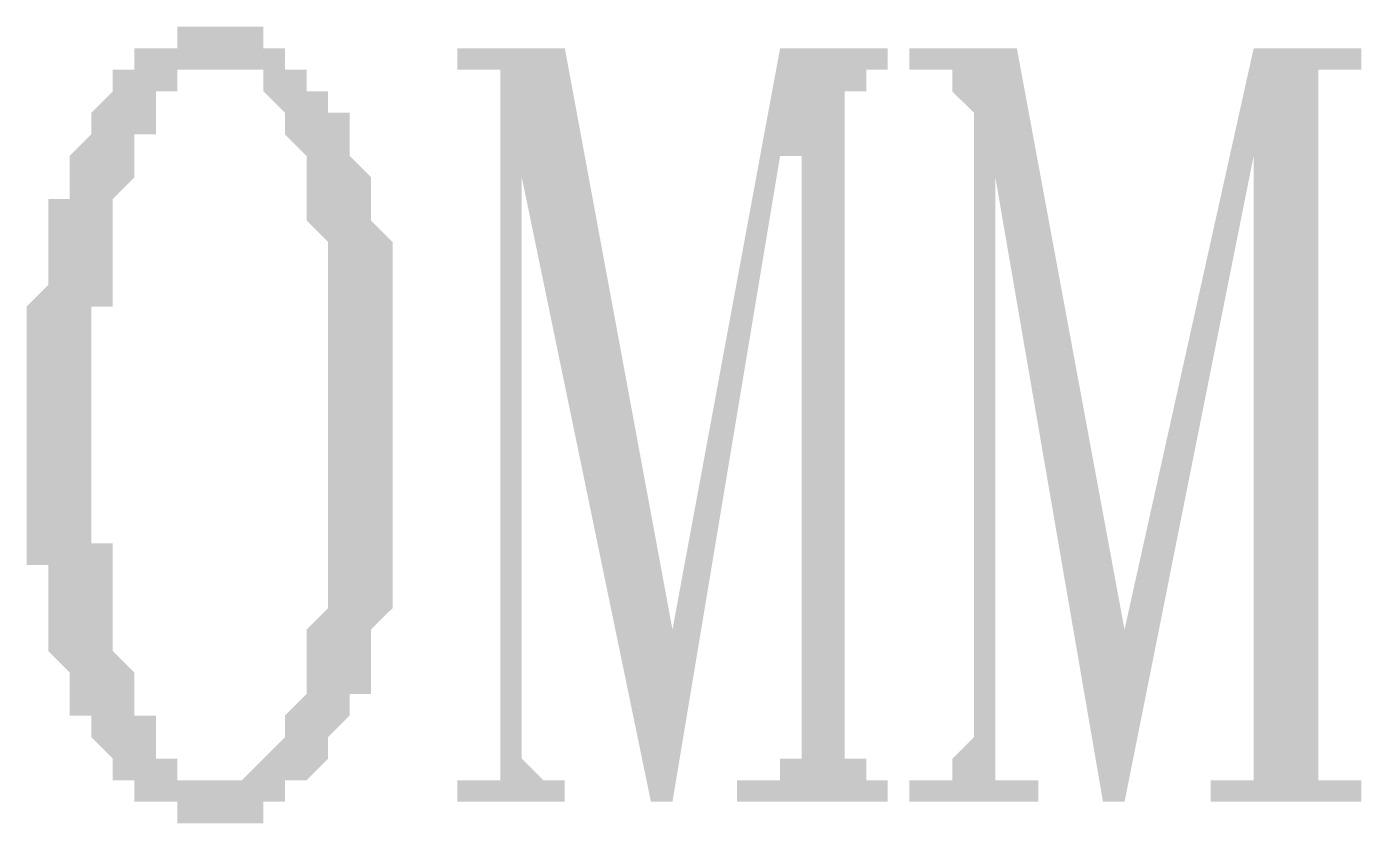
# Model space of a CAD drawing. Header units: inches. Extents: x 11 to 286, y 6 to 196.
# Drawn here: x 181.878 to 184.503, y 86.628 to 88.194 of the extents above; entities that cross this region are included whole.
import ezdxf

# ---------------------------------------------------------------- set-up
doc = ezdxf.new("R2010")
doc.units = ezdxf.units.IN
doc.header["$MEASUREMENT"] = 0
doc.layers.add('PDF_实体填充', color=7, linetype='Continuous', true_color=0xffffff)

msp = doc.modelspace()

# ---------------------------------------------------------------- hatches: boundary and pattern name
at = {"layer": 'PDF_实体填充', "transparency": 33554559}
h = msp.add_hatch(color=7, dxfattribs=at)
h.paths.add_polyline_path([(182.2591, 88.1098), (182.2168, 88.1098), (182.2168, 88.1098), (182.2168, 88.1098), (182.1744, 88.1098), (182.1744, 88.1098), (182.1744, 88.0674), (182.1744, 88.0674), (182.1321, 88.0674), (182.1321, 88.0251), (182.1321, 88.0251), (182.1321, 87.9828), (182.0898, 87.9828), (182.0898, 87.9404), (182.0898, 87.9404), (182.0898, 87.8981), (182.0898, 87.8981), (182.0898, 87.8981), (182.0474, 87.8558), (182.0474, 87.8558), (182.0474, 87.8134), (182.0474, 87.8134), (182.0474, 87.7711), (182.0474, 87.7711), (182.0474, 87.7288), (182.0474, 87.7288), (182.0474, 87.6864), (182.0474, 87.6864), (182.0474, 87.6441), (182.0051, 87.6441), (182.0051, 87.6018), (182.0051, 87.5594), (182.0051, 87.5594), (182.0051, 87.5171), (182.0051, 87.5171), (182.0051, 87.4748), (182.0051, 87.4324), (182.0051, 87.4324), (182.0051, 87.4324), (182.0051, 87.3901), (182.0051, 87.3478), (182.0051, 87.3478), (182.0051, 87.3054), (182.0051, 87.2631), (182.0051, 87.2631), (182.0051, 87.2208), (182.0051, 87.2208), (182.0051, 87.1784), (182.0474, 87.1784), (182.0474, 87.1361), (182.0474, 87.0938), (182.0474, 87.0938), (182.0474, 87.0514), (182.0474, 87.0514), (182.0474, 87.0091), (182.0474, 87.0091), (182.0474, 87.0091), (182.0474, 86.9668), (182.0474, 86.9668), (182.0898, 86.9244), (182.0898, 86.9244), (182.0898, 86.8821), (182.0898, 86.8821), (182.0898, 86.8821), (182.0898, 86.8398), (182.1321, 86.8398), (182.1321, 86.7974), (182.1321, 86.7974), (182.1321, 86.7551), (182.1744, 86.7551), (182.1744, 86.7551), (182.1744, 86.7128), (182.2168, 86.7128), (182.2168, 86.7128), (182.2168, 86.7128), (182.2591, 86.7128), (182.2591, 86.7128), (182.2591, 86.7128), (182.2591, 86.7128), (182.3014, 86.7128), (182.3014, 86.7128), (182.3014, 86.7128), (182.3438, 86.7551), (182.3438, 86.7551), (182.3438, 86.7551), (182.3861, 86.7974), (182.3861, 86.7974), (182.3861, 86.8398), (182.3861, 86.8398), (182.4284, 86.8821), (182.4284, 86.8821), (182.4284, 86.9244), (182.4284, 86.9244), (182.4284, 86.9244), (182.4284, 86.9668), (182.4284, 86.9668), (182.4284, 87.0091), (182.4284, 87.0091), (182.4708, 87.0514), (182.4708, 87.0514), (182.4708, 87.0938), (182.4708, 87.0938), (182.4708, 87.1361), (182.4708, 87.1361), (182.4708, 87.1784), (182.4708, 87.1784), (182.4708, 87.2208), (182.4708, 87.2631), (182.4708, 87.2631), (182.4708, 87.3054), (182.4708, 87.3054), (182.4708, 87.3478), (182.4708, 87.3901), (182.4708, 87.3901), (182.4708, 87.4324), (182.4708, 87.4324), (182.4708, 87.4748), (182.4708, 87.5171), (182.4708, 87.5171), (182.4708, 87.5594), (182.4708, 87.5594), (182.4708, 87.6018), (182.4708, 87.6441), (182.4708, 87.6441), (182.4708, 87.6864), (182.4708, 87.6864), (182.4708, 87.7288), (182.4708, 87.7288), (182.4708, 87.7711), (182.4708, 87.7711), (182.4284, 87.8134), (182.4284, 87.8134), (182.4284, 87.8558), (182.4284, 87.8558), (182.4284, 87.8981), (182.4284, 87.8981), (182.4284, 87.8981), (182.4284, 87.9404), (182.4284, 87.9404), (182.4284, 87.9404), (182.3861, 87.9828), (182.3861, 87.9828), (182.3861, 88.0251), (182.3861, 88.0251), (182.3438, 88.0674), (182.3438, 88.0674), (182.3438, 88.0674), (182.3438, 88.1098), (182.3014, 88.1098), (182.3014, 88.1098), (182.3014, 88.1098), (182.2591, 88.1098), (182.2591, 88.1098), (182.2591, 88.1098), (182.2591, 88.1098)], flags=0)
h.paths.add_polyline_path([(182.2591, 86.6281), (182.2168, 86.6281), (182.2168, 86.6281), (182.2168, 86.6281), (182.1744, 86.6281), (182.1744, 86.6704), (182.1744, 86.6704), (182.1321, 86.6704), (182.1321, 86.6704), (182.0898, 86.6704), (182.0898, 86.7128), (182.0898, 86.7128), (182.0474, 86.7128), (182.0474, 86.7551), (182.0474, 86.7551), (182.0474, 86.7551), (182.0051, 86.7974), (182.0051, 86.7974), (182.0051, 86.8398), (182.0051, 86.8398), (181.9628, 86.8398), (181.9628, 86.8821), (181.9628, 86.8821), (181.9628, 86.9244), (181.9628, 86.9244), (181.9628, 86.9244), (181.9204, 86.9668), (181.9204, 86.9668), (181.9204, 87.0091), (181.9204, 87.0091), (181.9204, 87.0514), (181.9204, 87.0514), (181.9204, 87.0938), (181.9204, 87.0938), (181.9204, 87.1361), (181.8781, 87.1361), (181.8781, 87.1784), (181.8781, 87.1784), (181.8781, 87.2208), (181.8781, 87.2208), (181.8781, 87.2631), (181.8781, 87.3054), (181.8781, 87.3054), (181.8781, 87.3478), (181.8781, 87.3901), (181.8781, 87.3901), (181.8781, 87.4324), (181.8781, 87.4324), (181.8781, 87.4748), (181.8781, 87.4748), (181.8781, 87.5171), (181.8781, 87.5594), (181.8781, 87.5594), (181.8781, 87.6018), (181.8781, 87.6018), (181.8781, 87.6441), (181.8781, 87.6441), (181.9204, 87.6864), (181.9204, 87.7288), (181.9204, 87.7288), (181.9204, 87.7711), (181.9204, 87.7711), (181.9204, 87.8134), (181.9204, 87.8134), (181.9204, 87.8134), (181.9204, 87.8558), (181.9628, 87.8558), (181.9628, 87.8981), (181.9628, 87.8981), (181.9628, 87.9404), (181.9628, 87.9404), (181.9628, 87.9404), (182.0051, 87.9828), (182.0051, 87.9828), (182.0051, 88.0251), (182.0051, 88.0251), (182.0474, 88.0674), (182.0474, 88.0674), (182.0474, 88.1098), (182.0898, 88.1098), (182.0898, 88.1098), (182.0898, 88.1098), (182.0898, 88.1521), (182.1321, 88.1521), (182.1321, 88.1521), (182.1744, 88.1521), (182.1744, 88.1944), (182.1744, 88.1944), (182.2168, 88.1944), (182.2168, 88.1944), (182.2168, 88.1944), (182.2591, 88.1944), (182.2591, 88.1944), (182.3014, 88.1944), (182.3014, 88.1944), (182.3014, 88.1944), (182.3438, 88.1944), (182.3438, 88.1521), (182.3438, 88.1521), (182.3861, 88.1521), (182.3861, 88.1521), (182.3861, 88.1098), (182.4284, 88.1098), (182.4284, 88.1098), (182.4284, 88.0674), (182.4708, 88.0674), (182.4708, 88.0674), (182.4708, 88.0251), (182.5131, 88.0251), (182.5131, 87.9828), (182.5131, 87.9828), (182.5131, 87.9828), (182.5131, 87.9404), (182.5131, 87.9404), (182.5554, 87.8981), (182.5554, 87.8981), (182.5554, 87.8981), (182.5554, 87.8558), (182.5554, 87.8558), (182.5554, 87.8134), (182.5554, 87.8134), (182.5978, 87.7711), (182.5978, 87.7711), (182.5978, 87.7288), (182.5978, 87.7288), (182.5978, 87.6864), (182.5978, 87.6864), (182.5978, 87.6441), (182.5978, 87.6441), (182.5978, 87.6018), (182.5978, 87.5594), (182.5978, 87.5594), (182.5978, 87.5171), (182.5978, 87.5171), (182.5978, 87.4748), (182.5978, 87.4324), (182.5978, 87.4324), (182.5978, 87.4324), (182.5978, 87.3901), (182.5978, 87.3478), (182.5978, 87.3478), (182.5978, 87.3054), (182.5978, 87.2631), (182.5978, 87.2631), (182.5978, 87.2208), (182.5978, 87.2208), (182.5978, 87.1784), (182.5978, 87.1784), (182.5978, 87.1361), (182.5978, 87.1361), (182.5978, 87.0938), (182.5978, 87.0514), (182.5978, 87.0514), (182.5554, 87.0091), (182.5554, 87.0091), (182.5554, 87.0091), (182.5554, 86.9668), (182.5554, 86.9668), (182.5554, 86.9244), (182.5554, 86.9244), (182.5554, 86.8821), (182.5131, 86.8821), (182.5131, 86.8821), (182.5131, 86.8398), (182.5131, 86.8398), (182.5131, 86.8398), (182.4708, 86.7974), (182.4708, 86.7974), (182.4708, 86.7551), (182.4708, 86.7551), (182.4284, 86.7128), (182.4284, 86.7128), (182.4284, 86.7128), (182.3861, 86.7128), (182.3861, 86.6704), (182.3861, 86.6704), (182.3438, 86.6704), (182.3438, 86.6704), (182.3438, 86.6281), (182.3014, 86.6281), (182.3014, 86.6281), (182.2591, 86.6281), (182.2591, 86.6281), (182.2591, 86.6281), (182.2591, 86.6281), (182.2591, 86.6281)], flags=0)
for points in [[(183.4868, 86.7974), (183.4868, 86.7551), (183.5291, 86.7551), (183.5291, 86.7128), (183.5714, 86.7128), (183.5714, 86.6704), (183.2751, 86.6704), (183.2751, 86.7128), (183.3174, 86.7128), (183.3598, 86.7128), (183.3598, 86.7551), (183.4021, 86.7551), (183.4021, 86.7974), (183.4021, 87.9404), (183.3598, 87.9404), (183.1481, 86.6704), (183.1058, 86.6704), (182.8518, 87.8981), (182.8518, 86.7974), (182.8518, 86.7551), (182.8941, 86.7128), (182.9364, 86.7128), (182.9364, 86.6704), (182.7248, 86.6704), (182.7248, 86.7128), (182.7671, 86.7128), (182.8094, 86.7128), (182.8094, 86.7551), (182.8094, 86.7974), (182.8094, 88.0251), (182.8094, 88.0674), (182.8094, 88.1098), (182.7671, 88.1098), (182.7248, 88.1098), (182.7248, 88.1521), (182.9364, 88.1521), (183.1481, 87.0091), (183.3598, 88.1521), (183.5714, 88.1521), (183.5714, 88.1098), (183.5291, 88.1098), (183.5291, 88.0674), (183.4868, 88.0674), (183.4868, 88.0251)], [(184.4181, 86.7974), (184.4181, 86.7551), (184.4181, 86.7128), (184.4604, 86.7128), (184.5028, 86.7128), (184.5028, 86.6704), (184.2064, 86.6704), (184.2064, 86.7128), (184.2488, 86.7128), (184.2911, 86.7128), (184.2911, 86.7551), (184.2911, 86.7974), (184.2911, 87.9404), (184.0371, 86.6704), (183.9948, 86.6704), (183.7831, 87.8981), (183.7831, 86.7974), (183.7831, 86.7551), (183.7831, 86.7128), (183.8254, 86.7128), (183.8678, 86.7128), (183.8678, 86.6704), (183.6138, 86.6704), (183.6138, 86.7128), (183.6561, 86.7128), (183.6984, 86.7128), (183.6984, 86.7551), (183.7408, 86.7974), (183.7408, 88.0251), (183.6984, 88.0674), (183.6984, 88.1098), (183.6561, 88.1098), (183.6138, 88.1098), (183.6138, 88.1521), (183.8254, 88.1521), (184.0371, 87.0091), (184.2911, 88.1521), (184.5028, 88.1521), (184.5028, 88.1098), (184.4604, 88.1098), (184.4181, 88.1098), (184.4181, 88.0674), (184.4181, 88.0251)]]:
    msp.add_hatch(color=7, dxfattribs=at).paths.add_polyline_path(points, flags=0)

doc.saveas('drawing.dxf')
